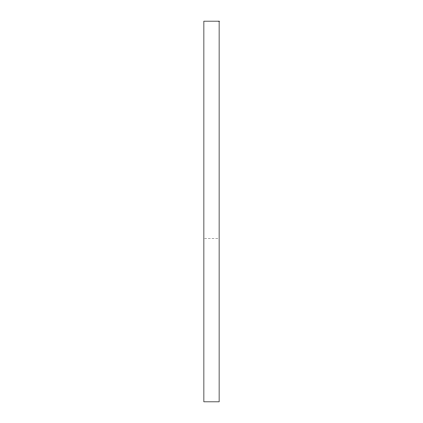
<?xml version="1.0" encoding="UTF-8"?>
<svg xmlns="http://www.w3.org/2000/svg" width="423" height="423" viewBox="0 0 423 423"><rect width="100%" height="100%" fill="white"/><g stroke="black" fill="none" stroke-linecap="round" stroke-linejoin="round"><path stroke-width="0.32" stroke-dasharray="2.12 1.59" d="M204.521 238.694L218.48 238.694"/><path stroke-width="0.63" d="M219.114 21.15L203.886 21.15L203.886 401.85L219.114 401.85L219.114 21.15"/></g></svg>
